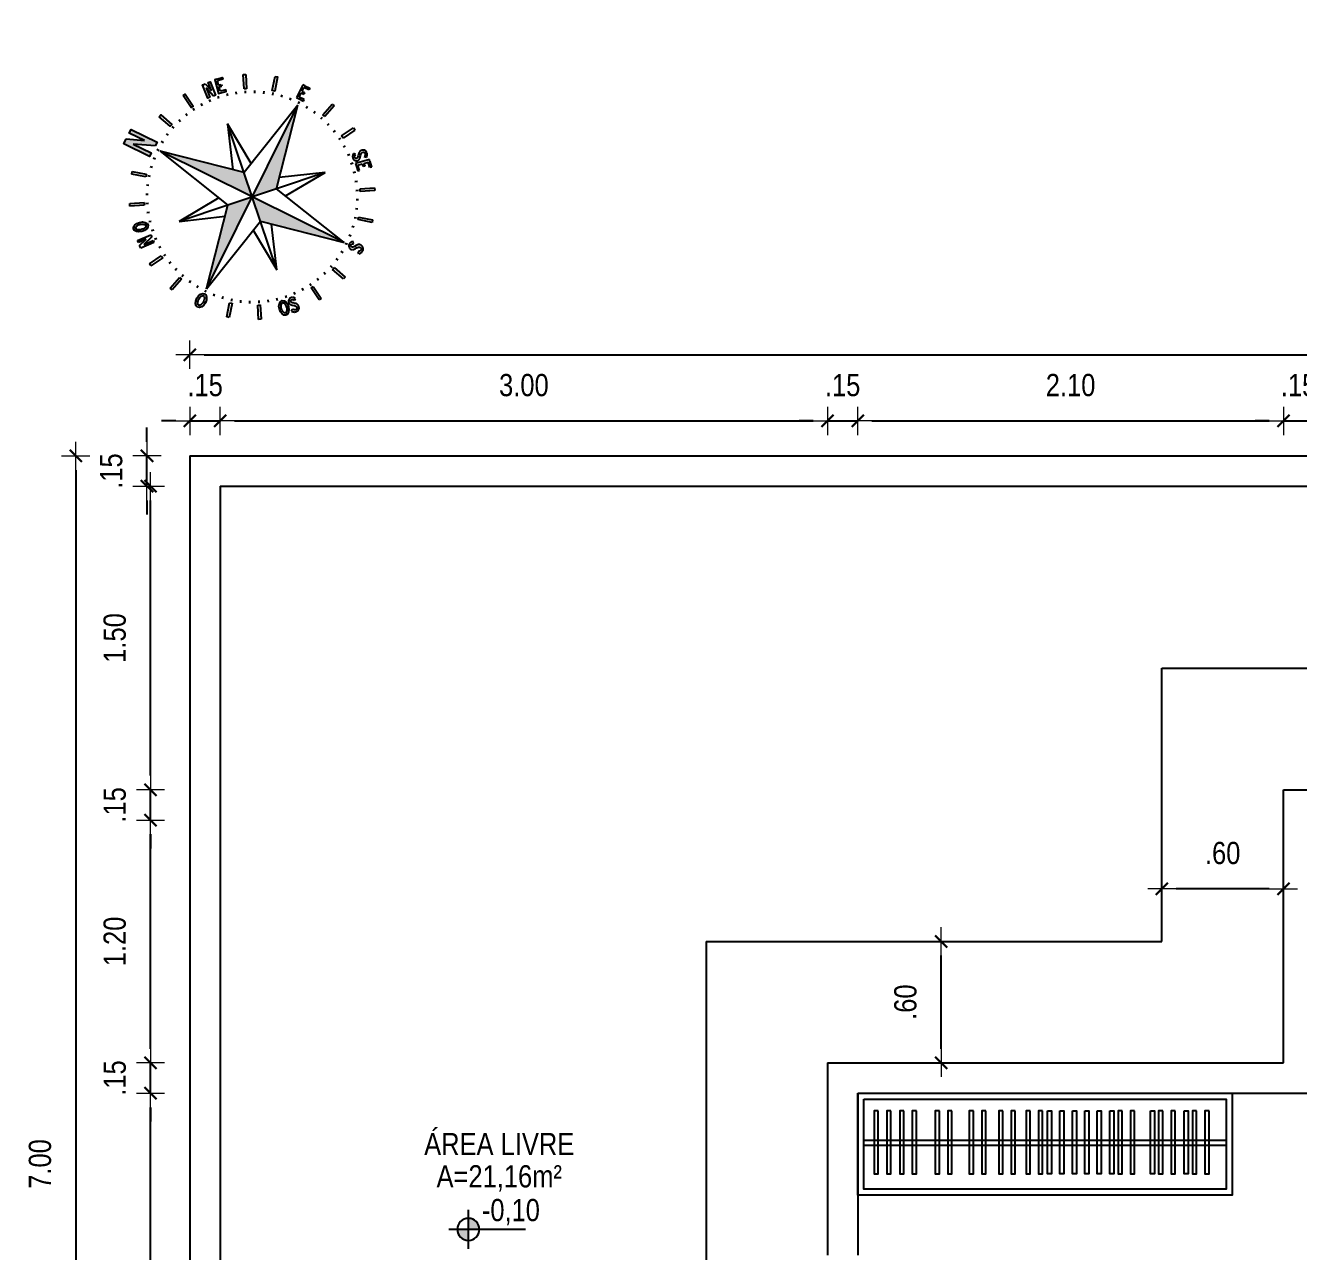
# Model space of a CAD drawing. Header units: millimetres. Extents: x -677 to -23, y -135 to 1112.
# Drawn here: x -209.53 to -203.24, y 845.15 to 851.21 of the extents above; entities that cross this region are included whole.
import ezdxf
from ezdxf.enums import TextEntityAlignment as Align

# ---------------------------------------------------------------- set-up
doc = ezdxf.new("R2010")
doc.units = ezdxf.units.MM
doc.header["$LTSCALE"] = 20
doc.header["$MEASUREMENT"] = 0
doc.header["$PDSIZE"] = -5
doc.layers.get('0').update_dxf_attribs({"linetype": 'CONTINUOUS'})
doc.layers.get('Defpoints').update_dxf_attribs({"linetype": 'CONTINUOUS'})
for name, color, linetype in [('003', 3, 'CONTINUOUS'), ('AR-TXT', 1, 'CONTINUOUS'), ('COTA', 7, 'CONTINUOUS'), ('DIVERSOS', 1, 'CONTINUOUS'), ('E-txt-g', 3, 'CONTINUOUS'), ('Layer1', 7, 'CONTINUOUS'), ('LAYER7', 4, 'CONTINUOUS'), ('TXT', 2, 'CONTINUOUS')]:
    doc.layers.add(name, color=color, linetype=linetype)
for name, color, linetype, lineweight in [('E-Pen-C', 4, 'CONTINUOUS', 15), ('E-Pen-G', 3, 'CONTINUOUS', 30), ('E-Txt-W', 7, 'CONTINUOUS', 20)]:
    doc.layers.add(name, color=color, linetype=linetype, lineweight=lineweight)
doc.styles.add('F2', font='swissc.ttf')
doc.styles.add('REG60', font='romans.shx', dxfattribs={"width": 0.8, "height": 0.15})
doc.styles.add('REG80', font='romans.shx', dxfattribs={"width": 0.8, "height": 0.2})
doc.dimstyles.new('DIMENSION-1', dxfattribs={"dimtxt": 0.11, "dimasz": 0.07, "dimexe": 1, "dimexo": 0, "dimgap": 0.12, "dimtad": 1, "dimzin": 7, "dimdsep": 46, "dimtxsty": 'F2', "dimblk1": 'TRACO', "dimblk2": 'TRACO', "dimsah": 1, "dimcen": 1, "dimse1": 1, "dimse2": 1, "dimclrd": 256, "dimclre": 256, "dimclrt": 6, "dimadec": 0, "dimazin": 0, "dimtfac": 1, "dimtix": 1, "dimtmove": 2, "dimatfit": 3, "dimldrblk": 'TRACO', "dimfxl": 1, "dimtolj": 1, "dimtzin": 0, "dimarcsym": 0})

# ---------------------------------------------------------------- blocks, each defined once
blk = doc.blocks.new('TRACO')
at = {"layer": 'E-Pen-C'}
for p, q in [((0, 1), (0, -1)), ((-1, 0), (1, 0))]:
    blk.add_line(p, q, dxfattribs=at)
at = {"layer": 'E-Pen-G'}
blk.add_line((-0.424, -0.424), (0.424, 0.424), dxfattribs=at)
blk = doc.blocks.new('*D958')
at = {"color": 4, "lineweight": -2}
blk.add_line((-208.915, 842.304), (-208.915, 845.864), dxfattribs=at)
at = {"layer": 'Defpoints', "color": 0, "linetype": 'Continuous'}
for p in [(-208.915, 845.934), (-205.4188, 845.934), (-208.5699, 842.234)]:
    blk.add_point(p, dxfattribs=at)
at = {"color": 4, "linetype": 'Continuous', "lineweight": -2, "xscale": 0.07, "yscale": 0.07, "zscale": 0.07}
for p, rotation in [((-208.915, 845.934), 90), ((-208.915, 842.234), 270)]:
    blk.add_blockref('TRACO', p, dxfattribs=dict(at, rotation=rotation))
at = {"color": 4, "linetype": 'Continuous', "insert": (-209.0914, 844.084), "char_height": 0.11, "attachment_point": 5, "rotation": 90, "style": 'F2'}
blk.add_mtext('\\A1;3.70', dxfattribs=at)
blk = doc.blocks.new('*D959')
at = {"color": 4, "lineweight": -2}
for p, q in [((-208.915, 846.154), (-208.915, 846.224)), ((-208.915, 845.934), (-208.915, 846.084)), ((-208.915, 845.864), (-208.915, 845.794))]:
    blk.add_line(p, q, dxfattribs=at)
at = {"layer": 'Defpoints', "color": 0, "linetype": 'Continuous'}
for p in [(-208.915, 846.084), (-205.4355, 846.084), (-205.4188, 845.934)]:
    blk.add_point(p, dxfattribs=at)
at = {"color": 4, "linetype": 'Continuous', "lineweight": -2, "xscale": 0.07, "yscale": 0.07, "zscale": 0.07}
for p, rotation in [((-208.915, 846.084), 270), ((-208.915, 845.934), 90)]:
    blk.add_blockref('TRACO', p, dxfattribs=dict(at, rotation=rotation))
at = {"color": 4, "linetype": 'Continuous', "insert": (-209.0915, 846.009), "char_height": 0.11, "attachment_point": 5, "rotation": 90, "style": 'F2'}
blk.add_mtext('\\A1;.15', dxfattribs=at)
blk = doc.blocks.new('*D960')
at = {"color": 4, "lineweight": -2}
blk.add_line((-208.915, 846.154), (-208.915, 847.214), dxfattribs=at)
at = {"layer": 'Defpoints', "color": 0, "linetype": 'Continuous'}
for p in [(-208.915, 847.284), (-203.1652, 847.284), (-205.4355, 846.084)]:
    blk.add_point(p, dxfattribs=at)
at = {"color": 4, "linetype": 'Continuous', "lineweight": -2, "xscale": 0.07, "yscale": 0.07, "zscale": 0.07}
for p, rotation in [((-208.915, 847.284), 90), ((-208.915, 846.084), 270)]:
    blk.add_blockref('TRACO', p, dxfattribs=dict(at, rotation=rotation))
at = {"color": 4, "linetype": 'Continuous', "insert": (-209.0915, 846.684), "char_height": 0.11, "attachment_point": 5, "rotation": 90, "style": 'F2'}
blk.add_mtext('\\A1;1.20', dxfattribs=at)
blk = doc.blocks.new('*D961')
at = {"color": 4, "lineweight": -2}
for p, q in [((-208.915, 847.504), (-208.915, 847.574)), ((-208.915, 847.284), (-208.915, 847.434)), ((-208.915, 847.214), (-208.915, 847.144))]:
    blk.add_line(p, q, dxfattribs=at)
at = {"layer": 'Defpoints', "color": 0, "linetype": 'Continuous'}
for p in [(-208.915, 847.434), (-203.3152, 847.434), (-203.1652, 847.284)]:
    blk.add_point(p, dxfattribs=at)
at = {"color": 4, "linetype": 'Continuous', "lineweight": -2, "xscale": 0.07, "yscale": 0.07, "zscale": 0.07}
for p, rotation in [((-208.915, 847.434), 270), ((-208.915, 847.284), 90)]:
    blk.add_blockref('TRACO', p, dxfattribs=dict(at, rotation=rotation))
at = {"color": 4, "linetype": 'Continuous', "insert": (-209.0915, 847.359), "char_height": 0.11, "attachment_point": 5, "rotation": 90, "style": 'F2'}
blk.add_mtext('\\A1;.15', dxfattribs=at)
blk = doc.blocks.new('*D962')
at = {"color": 4, "lineweight": -2}
blk.add_line((-208.915, 847.504), (-208.915, 848.864), dxfattribs=at)
at = {"layer": 'Defpoints', "color": 0, "linetype": 'Continuous'}
for p in [(-208.915, 848.934), (-208.5699, 848.934), (-203.3152, 847.434)]:
    blk.add_point(p, dxfattribs=at)
at = {"color": 4, "linetype": 'Continuous', "lineweight": -2, "xscale": 0.07, "yscale": 0.07, "zscale": 0.07}
for p, rotation in [((-208.915, 848.934), 90), ((-208.915, 847.434), 270)]:
    blk.add_blockref('TRACO', p, dxfattribs=dict(at, rotation=rotation))
at = {"color": 4, "linetype": 'Continuous', "insert": (-209.0915, 848.184), "char_height": 0.11, "attachment_point": 5, "rotation": 90, "style": 'F2'}
blk.add_mtext('\\A1;1.50', dxfattribs=at)
blk = doc.blocks.new('*D963')
at = {"color": 4, "lineweight": -2}
for p, q in [((-208.9323, 849.154), (-208.9323, 849.224)), ((-208.9323, 848.934), (-208.9323, 849.084)), ((-208.9323, 848.864), (-208.9323, 848.794))]:
    blk.add_line(p, q, dxfattribs=at)
at = {"layer": 'Defpoints', "color": 0, "linetype": 'Continuous'}
for p in [(-208.9323, 849.084), (-208.6332, 849.084), (-208.5699, 848.934)]:
    blk.add_point(p, dxfattribs=at)
at = {"color": 4, "linetype": 'Continuous', "lineweight": -2, "xscale": 0.07, "yscale": 0.07, "zscale": 0.07}
for p, rotation in [((-208.9323, 849.084), 270), ((-208.9323, 848.934), 90)]:
    blk.add_blockref('TRACO', p, dxfattribs=dict(at, rotation=rotation))
at = {"color": 4, "linetype": 'Continuous', "insert": (-209.1088, 849.009), "char_height": 0.11, "attachment_point": 5, "rotation": 90, "style": 'F2'}
blk.add_mtext('\\A1;.15', dxfattribs=at)
blk = doc.blocks.new('*D964')
at = {"color": 4, "lineweight": -2}
blk.add_line((-209.2845, 849.014), (-209.2845, 842.154), dxfattribs=at)
at = {"layer": 'Defpoints', "color": 0, "linetype": 'Continuous'}
for p in [(-208.7199, 849.084), (-209.2845, 842.084), (-208.7199, 842.084)]:
    blk.add_point(p, dxfattribs=at)
at = {"color": 4, "linetype": 'Continuous', "lineweight": -2, "xscale": 0.07, "yscale": 0.07, "zscale": 0.07}
for p, rotation in [((-209.2845, 849.084), 90), ((-209.2845, 842.084), 270)]:
    blk.add_blockref('TRACO', p, dxfattribs=dict(at, rotation=rotation))
at = {"color": 4, "linetype": 'Continuous', "insert": (-209.4609, 845.584), "char_height": 0.11, "attachment_point": 5, "rotation": 90, "style": 'F2'}
blk.add_mtext('\\A1;7.00', dxfattribs=at)
blk = doc.blocks.new('*D941')
at = {"color": 4, "lineweight": -2}
for p, q in [((-208.7899, 849.2568), (-208.8599, 849.2568)), ((-208.7199, 849.2568), (-208.5699, 849.2568)), ((-208.4999, 849.2568), (-208.4299, 849.2568))]:
    blk.add_line(p, q, dxfattribs=at)
at = {"layer": 'Defpoints', "color": 0, "linetype": 'Continuous'}
for p in [(-208.5699, 849.2568), (-208.7199, 849.084), (-208.5699, 848.934)]:
    blk.add_point(p, dxfattribs=at)
at = {"color": 4, "linetype": 'Continuous', "lineweight": -2, "xscale": 0.07, "yscale": 0.07, "zscale": 0.07}
blk.add_blockref('TRACO', (-208.7199, 849.2568), dxfattribs=at)
at = {"color": 4, "linetype": 'Continuous', "lineweight": -2, "xscale": 0.07, "yscale": 0.07, "zscale": 0.07, "rotation": 180}
blk.add_blockref('TRACO', (-208.5699, 849.2568), dxfattribs=at)
at = {"color": 4, "linetype": 'Continuous', "insert": (-208.6449, 849.4333), "char_height": 0.11, "attachment_point": 5, "style": 'F2'}
blk.add_mtext('\\A1;.15', dxfattribs=at)
blk = doc.blocks.new('*D978')
at = {"color": 4, "lineweight": -2}
blk.add_line((-208.4999, 849.2568), (-205.6388, 849.2568), dxfattribs=at)
at = {"layer": 'Defpoints', "color": 0, "linetype": 'Continuous'}
for p in [(-205.5688, 849.2568), (-208.5699, 848.934), (-205.5688, 846.084)]:
    blk.add_point(p, dxfattribs=at)
at = {"color": 4, "linetype": 'Continuous', "lineweight": -2, "xscale": 0.07, "yscale": 0.07, "zscale": 0.07, "rotation": 180}
blk.add_blockref('TRACO', (-208.5699, 849.2568), dxfattribs=at)
at = {"color": 4, "linetype": 'Continuous', "lineweight": -2, "xscale": 0.07, "yscale": 0.07, "zscale": 0.07}
blk.add_blockref('TRACO', (-205.5688, 849.2568), dxfattribs=at)
at = {"color": 4, "linetype": 'Continuous', "insert": (-207.0693, 849.4332), "char_height": 0.11, "attachment_point": 5, "style": 'F2'}
blk.add_mtext('\\A1;3.00', dxfattribs=at)
blk = doc.blocks.new('*D979')
at = {"color": 4, "lineweight": -2}
for p, q in [((-205.6388, 849.2568), (-205.7088, 849.2568)), ((-205.5688, 849.2568), (-205.4188, 849.2568)), ((-205.3488, 849.2568), (-205.2788, 849.2568))]:
    blk.add_line(p, q, dxfattribs=at)
at = {"layer": 'Defpoints', "color": 0, "linetype": 'Continuous'}
for p in [(-205.4188, 849.2568), (-205.5688, 846.084), (-205.4188, 845.934)]:
    blk.add_point(p, dxfattribs=at)
at = {"color": 4, "linetype": 'Continuous', "lineweight": -2, "xscale": 0.07, "yscale": 0.07, "zscale": 0.07}
blk.add_blockref('TRACO', (-205.5688, 849.2568), dxfattribs=at)
at = {"color": 4, "linetype": 'Continuous', "lineweight": -2, "xscale": 0.07, "yscale": 0.07, "zscale": 0.07, "rotation": 180}
blk.add_blockref('TRACO', (-205.4188, 849.2568), dxfattribs=at)
at = {"color": 4, "linetype": 'Continuous', "insert": (-205.4938, 849.4333), "char_height": 0.11, "attachment_point": 5, "style": 'F2'}
blk.add_mtext('\\A1;.15', dxfattribs=at)
blk = doc.blocks.new('*D980')
at = {"color": 4, "lineweight": -2}
blk.add_line((-205.3488, 849.2568), (-203.3852, 849.2568), dxfattribs=at)
at = {"layer": 'Defpoints', "color": 0, "linetype": 'Continuous'}
for p in [(-203.3152, 849.2568), (-203.3152, 846.084), (-205.4188, 845.934)]:
    blk.add_point(p, dxfattribs=at)
at = {"color": 4, "linetype": 'Continuous', "lineweight": -2, "xscale": 0.07, "yscale": 0.07, "zscale": 0.07, "rotation": 180}
blk.add_blockref('TRACO', (-205.4188, 849.2568), dxfattribs=at)
at = {"color": 4, "linetype": 'Continuous', "lineweight": -2, "xscale": 0.07, "yscale": 0.07, "zscale": 0.07}
blk.add_blockref('TRACO', (-203.3152, 849.2568), dxfattribs=at)
at = {"color": 4, "linetype": 'Continuous', "insert": (-204.367, 849.4334), "char_height": 0.11, "attachment_point": 5, "style": 'F2'}
blk.add_mtext('\\A1;2.10', dxfattribs=at)
blk = doc.blocks.new('*D981')
at = {"color": 4, "lineweight": -2}
for p, q in [((-203.3852, 849.2568), (-203.4552, 849.2568)), ((-203.3152, 849.2568), (-203.1652, 849.2568)), ((-203.0952, 849.2568), (-203.0252, 849.2568))]:
    blk.add_line(p, q, dxfattribs=at)
at = {"layer": 'Defpoints', "color": 0, "linetype": 'Continuous'}
for p in [(-203.1652, 849.2568), (-203.3152, 846.084), (-203.1652, 846.084)]:
    blk.add_point(p, dxfattribs=at)
at = {"color": 4, "linetype": 'Continuous', "lineweight": -2, "xscale": 0.07, "yscale": 0.07, "zscale": 0.07}
blk.add_blockref('TRACO', (-203.3152, 849.2568), dxfattribs=at)
at = {"color": 4, "linetype": 'Continuous', "lineweight": -2, "xscale": 0.07, "yscale": 0.07, "zscale": 0.07, "rotation": 180}
blk.add_blockref('TRACO', (-203.1652, 849.2568), dxfattribs=at)
at = {"color": 4, "linetype": 'Continuous', "insert": (-203.2402, 849.4333), "char_height": 0.11, "attachment_point": 5, "style": 'F2'}
blk.add_mtext('\\A1;.15', dxfattribs=at)
blk = doc.blocks.new('*D991')
at = {"color": 4, "lineweight": -2}
for p, q in [((-208.6499, 849.5838), (-195.347, 849.5838)), ((-183.7899, 849.5838), (-194.7927, 849.5838))]:
    blk.add_line(p, q, dxfattribs=at)
at = {"layer": 'Defpoints', "color": 0, "linetype": 'Continuous'}
for p in [(-183.7199, 849.5838), (-208.7199, 849.084), (-183.7199, 849.084)]:
    blk.add_point(p, dxfattribs=at)
at = {"color": 4, "linetype": 'Continuous', "lineweight": -2, "xscale": 0.07, "yscale": 0.07, "zscale": 0.07, "rotation": 180}
blk.add_blockref('TRACO', (-208.7199, 849.5838), dxfattribs=at)
at = {"color": 4, "linetype": 'Continuous', "lineweight": -2, "xscale": 0.07, "yscale": 0.07, "zscale": 0.07}
blk.add_blockref('TRACO', (-183.7199, 849.5838), dxfattribs=at)
at = {"color": 4, "linetype": 'Continuous', "insert": (-195.0699, 849.7599), "char_height": 0.11, "attachment_point": 5, "style": 'F2'}
blk.add_mtext('\\A1;25.00', dxfattribs=at)
blk = doc.blocks.new('*D908')
at = {"color": 4, "lineweight": -2}
blk.add_line((-205.0065, 846.154), (-205.0065, 846.614), dxfattribs=at)
at = {"layer": 'Defpoints', "color": 0, "linetype": 'Continuous'}
for p in [(-205.5688, 846.684), (-205.0065, 846.684), (-205.5688, 846.084)]:
    blk.add_point(p, dxfattribs=at)
at = {"color": 4, "linetype": 'Continuous', "lineweight": -2, "xscale": 0.07, "yscale": 0.07, "zscale": 0.07}
for p, rotation in [((-205.0065, 846.684), 90), ((-205.0065, 846.084), 270)]:
    blk.add_blockref('TRACO', p, dxfattribs=dict(at, rotation=rotation))
at = {"color": 4, "linetype": 'Continuous', "insert": (-205.183, 846.384), "char_height": 0.11, "attachment_point": 5, "rotation": 90, "style": 'F2'}
blk.add_mtext('\\A1;.60', dxfattribs=at)
blk = doc.blocks.new('*D909')
at = {"color": 4, "lineweight": -2}
blk.add_line((-203.3852, 846.944), (-203.8452, 846.944), dxfattribs=at)
at = {"layer": 'Defpoints', "color": 0, "linetype": 'Continuous'}
for p in [(-203.9152, 847.0065), (-203.3152, 847.0065), (-203.9152, 846.944)]:
    blk.add_point(p, dxfattribs=at)
at = {"color": 4, "linetype": 'Continuous', "lineweight": -2, "xscale": 0.07, "yscale": 0.07, "zscale": 0.07, "rotation": 180}
blk.add_blockref('TRACO', (-203.9152, 846.944), dxfattribs=at)
at = {"color": 4, "linetype": 'Continuous', "lineweight": -2, "xscale": 0.07, "yscale": 0.07, "zscale": 0.07}
blk.add_blockref('TRACO', (-203.3152, 846.944), dxfattribs=at)
at = {"color": 4, "linetype": 'Continuous', "insert": (-203.6152, 847.1205), "char_height": 0.11, "attachment_point": 5, "style": 'F2'}
blk.add_mtext('\\A1;.60', dxfattribs=at)
blk = doc.blocks.new('TXT-AMB75')
at = {"layer": 'E-txt-g', "style": 'REG80', "width": 0.8, "flags": 8}
blk.add_attdef('TXT', text='', height=0.2, dxfattribs=at).set_placement((0.0055, 0.2964), align=Align.CENTER)
at = {"layer": 'E-Txt-W', "style": 'REG60', "width": 0.8, "flags": 8}
blk.add_attdef('TXT', text='', height=0.15, dxfattribs=at).set_placement((0.0055, 0.0271), align=Align.CENTER)
blk = doc.blocks.new('NIVEL')
at = {"layer": 'DIVERSOS'}
h = blk.add_hatch(color=7, dxfattribs=at)
h.paths.add_polyline_path([(0, 0.137, 0.414214), (-0.137, 0), (0, 0)])
h.paths.add_polyline_path([(0, 0), (0, -0.137, 0.414214), (0.137, 0)])
at = {"layer": 'DIVERSOS', "color": 7}
for p, q in [((0, 0.242), (0, -0.242)), ((0.709, 0), (-0.242, 0))]:
    blk.add_line(p, q, dxfattribs=at)
blk.add_circle((0, 0), 0.137, dxfattribs=at)
blk = doc.blocks.new('al-norte')
at = {"layer": 'TXT'}
for points in [[(0.055, 2.221), (-0.065, 2.532), (-0.092, 2.532), (-0.167, 2.532), (-0.167, 2.01), (-0.092, 2.01), (-0.092, 2.379), (0.055, 2.001), (0.131, 2.001), (0.131, 2.531), (0.055, 2.531)], [(0.007, 1.875), (0, 0), (0.333, 0.33)]]:
    blk.add_hatch(color=7, dxfattribs=at).paths.add_polyline_path(points)
h = blk.add_hatch(color=7, dxfattribs=at)
h.paths.add_polyline_path([(0, 0), (0.33, -0.333), (1.875, -0.007)])
h.paths.add_polyline_path([(0, 0), (-0.333, -0.33), (-0.007, -1.875)])
h.paths.add_polyline_path([(0, 0), (-0.33, 0.333), (-1.875, 0.007)])
at = {"layer": 'TXT', "color": 7}
for p, q in [((-0.092, 2.532), (-0.065, 2.532)), ((0.055, 2.001), (-0.092, 2.379)), ((-0.065, 2.532), (0.055, 2.221)), ((-0.596, 2.16), (-0.551, 2.172)), ((-0.528, 1.906), (-0.596, 2.16)), ((-0.551, 2.172), (-0.483, 1.919)), ((-1.135, 1.932), (-1.094, 1.956)), ((-1.003, 1.705), (-1.135, 1.932)), ((-1.094, 1.956), (-0.963, 1.728)), ((-0.483, 1.919), (-0.528, 1.906)), ((-0.485, 1.835), (-0.497, 1.881)), ((-0.323, 1.871), (-0.331, 1.917)), ((0.007, 1.875), (-0.33, 0.333)), ((-0.159, 1.892), (-0.163, 1.938)), ((-0.007, -1.875), (0.007, 1.875)), ((0.007, 1.898), (0.007, 1.945)), ((0.333, 0.33), (0.007, 1.875)), ((0.172, 1.891), (0.176, 1.937)), ((0.336, 1.868), (0.344, 1.915)), ((0.498, 1.832), (0.51, 1.877)), ((-0.963, 1.728), (-1.003, 1.705)), ((-0.943, 1.647), (-0.967, 1.688)), ((-0.796, 1.723), (-0.816, 1.766)), ((-0.643, 1.786), (-0.659, 1.83)), ((0.656, 1.782), (0.672, 1.826)), ((0.808, 1.718), (0.828, 1.76)), ((0.955, 1.641), (0.979, 1.681)), ((1.343, 1.446), (1.415, 1.635)), ((1.476, 1.683), (1.417, 1.527)), ((1.466, 1.692), (1.476, 1.683)), ((-1.736, 1.416), (-1.711, 1.444)), ((-1.54, 1.244), (-1.736, 1.416)), ((-1.711, 1.444), (-1.702, 1.454)), ((-1.702, 1.454), (-1.546, 1.396)), ((-1.662, 1.499), (-1.637, 1.528)), ((-1.546, 1.396), (-1.662, 1.499)), ((-1.637, 1.528), (-1.438, 1.353)), ((-1.215, 1.459), (-1.245, 1.495)), ((-1.083, 1.559), (-1.11, 1.597)), ((1.094, 1.551), (1.121, 1.59)), ((1.225, 1.45), (1.256, 1.486)), ((1.538, 1.43), (1.572, 1.393)), ((1.561, 1.452), (1.596, 1.414)), ((1.596, 1.414), (1.572, 1.393)), ((-1.654, 1.393), (-1.515, 1.272)), ((-1.463, 1.324), (-1.654, 1.393)), ((-1.515, 1.272), (-1.54, 1.244)), ((-1.45, 1.225), (-1.486, 1.256)), ((-1.438, 1.353), (-1.463, 1.324)), ((-1.338, 1.347), (-1.371, 1.38)), ((1.347, 1.338), (1.38, 1.371)), ((1.459, 1.215), (1.495, 1.245)), ((-1.949, 1.106), (-1.925, 1.146)), ((-1.721, 0.975), (-1.949, 1.106)), ((-1.925, 1.146), (-1.698, 1.015)), ((-1.698, 1.015), (-1.721, 0.975)), ((-1.641, 0.955), (-1.681, 0.979)), ((-1.551, 1.094), (-1.59, 1.121)), ((-0.998, -0.991), (0.998, 0.991)), ((-0.285, 0.538), (-0.991, 0.998)), ((0.991, -0.998), (-0.991, 0.998)), ((-0.991, 0.998), (-0.536, 0.289)), ((0.998, 0.991), (0.289, 0.536)), ((0.538, 0.285), (0.998, 0.991)), ((1.559, 1.083), (1.597, 1.11)), ((1.647, 0.943), (1.688, 0.967)), ((1.705, 1.003), (1.932, 1.135)), ((1.728, 0.963), (1.705, 1.003)), ((1.956, 1.094), (1.728, 0.963)), ((1.932, 1.135), (1.956, 1.094)), ((-1.718, 0.808), (-1.76, 0.828)), ((1.723, 0.796), (1.766, 0.816)), ((-2.169, 0.564), (-2.156, 0.609)), ((-1.915, 0.496), (-2.169, 0.564)), ((-2.156, 0.609), (-1.903, 0.541)), ((-1.903, 0.541), (-1.915, 0.496)), ((-1.832, 0.498), (-1.877, 0.51)), ((-1.782, 0.656), (-1.826, 0.672)), ((1.786, 0.643), (1.83, 0.659)), ((1.835, 0.485), (1.881, 0.497)), ((-1.868, 0.336), (-1.915, 0.344)), ((-1.875, 0.007), (-0.33, 0.333)), ((1.875, -0.007), (0.333, 0.33)), ((1.871, 0.323), (1.917, 0.331)), ((-1.898, 0.007), (-1.945, 0.007)), ((-1.891, 0.172), (-1.937, 0.176)), ((-1.875, 0.007), (-0.333, -0.33)), ((-1.875, 0.007), (1.875, -0.007)), ((1.892, 0.159), (1.938, 0.163)), ((1.986, 0.075), (1.986, 0.034)), ((2.246, 0.075), (1.986, 0.075)), ((1.986, 0.034), (1.986, -0.068)), ((2.017, 0.034), (2.1, 0.034)), ((2.017, -0.068), (2.017, 0.034)), ((2.1, 0.034), (2.1, -0.017)), ((2.132, 0.034), (2.214, 0.034)), ((2.132, 0.034), (2.132, -0.017)), ((2.214, -0.068), (2.214, 0.034)), ((2.246, 0.034), (2.246, 0.075)), ((2.246, 0.034), (2.246, -0.068)), ((-1.892, -0.159), (-1.938, -0.163)), ((0.33, -0.333), (1.875, -0.007)), ((1.891, -0.172), (1.937, -0.176)), ((1.898, -0.007), (1.945, -0.007)), ((1.986, -0.068), (2.017, -0.068)), ((2.132, -0.017), (2.1, -0.017)), ((2.246, -0.068), (2.214, -0.068)), ((-1.871, -0.323), (-1.917, -0.331)), ((-0.538, -0.285), (-0.998, -0.991)), ((-0.333, -0.33), (-0.007, -1.875)), ((-0.007, -1.875), (0.33, -0.333)), ((0.991, -0.998), (0.536, -0.289)), ((1.868, -0.336), (1.915, -0.344)), ((-2.172, -0.551), (-1.919, -0.483)), ((-2.16, -0.596), (-2.172, -0.551)), ((-1.906, -0.528), (-2.16, -0.596)), ((-1.919, -0.483), (-1.906, -0.528)), ((-1.835, -0.485), (-1.881, -0.497)), ((-1.786, -0.643), (-1.83, -0.659)), ((-0.998, -0.991), (-0.289, -0.536)), ((0.285, -0.538), (0.991, -0.998)), ((1.782, -0.656), (1.826, -0.672)), ((1.832, -0.498), (1.877, -0.51)), ((1.903, -0.541), (1.915, -0.496)), ((2.156, -0.609), (1.903, -0.541)), ((1.915, -0.496), (2.169, -0.564)), ((2.169, -0.564), (2.156, -0.609)), ((-1.723, -0.796), (-1.766, -0.816)), ((1.718, -0.808), (1.76, -0.828)), ((-1.956, -1.094), (-1.728, -0.963)), ((-1.932, -1.135), (-1.956, -1.094)), ((-1.705, -1.003), (-1.932, -1.135)), ((-1.728, -0.963), (-1.705, -1.003)), ((-1.647, -0.943), (-1.688, -0.967)), ((-1.559, -1.083), (-1.597, -1.11)), ((1.551, -1.094), (1.59, -1.121)), ((1.641, -0.955), (1.681, -0.979)), ((1.698, -1.015), (1.721, -0.975)), ((1.925, -1.146), (1.698, -1.015)), ((1.721, -0.975), (1.949, -1.106)), ((1.949, -1.106), (1.925, -1.146)), ((-1.459, -1.215), (-1.495, -1.245)), ((-1.347, -1.338), (-1.38, -1.371)), ((1.338, -1.347), (1.371, -1.38)), ((1.429, -1.375), (1.428, -1.383)), ((1.428, -1.383), (1.428, -1.391)), ((1.428, -1.391), (1.429, -1.399)), ((1.43, -1.368), (1.429, -1.375)), ((1.432, -1.36), (1.43, -1.368)), ((1.436, -1.353), (1.432, -1.36)), ((1.44, -1.347), (1.436, -1.353)), ((1.445, -1.341), (1.44, -1.347)), ((1.45, -1.335), (1.445, -1.341)), ((1.45, -1.225), (1.486, -1.256)), ((1.456, -1.33), (1.45, -1.335)), ((1.463, -1.325), (1.456, -1.33)), ((1.469, -1.321), (1.463, -1.325)), ((1.465, -1.38), (1.467, -1.376)), ((1.465, -1.383), (1.465, -1.38)), ((1.466, -1.387), (1.465, -1.383)), ((1.467, -1.391), (1.466, -1.387)), ((1.467, -1.376), (1.468, -1.372)), ((1.471, -1.398), (1.467, -1.391)), ((1.468, -1.372), (1.471, -1.369)), ((1.476, -1.318), (1.469, -1.321)), ((1.471, -1.369), (1.476, -1.363)), ((1.484, -1.315), (1.476, -1.318)), ((1.476, -1.363), (1.482, -1.358)), ((1.482, -1.358), (1.489, -1.354)), ((1.491, -1.313), (1.484, -1.315)), ((1.489, -1.354), (1.496, -1.352)), ((1.499, -1.313), (1.491, -1.313)), ((1.496, -1.352), (1.503, -1.35)), ((1.53, -1.312), (1.499, -1.313)), ((1.503, -1.35), (1.511, -1.35)), ((1.511, -1.35), (1.527, -1.351)), ((1.527, -1.351), (1.53, -1.312)), ((1.589, -1.395), (1.573, -1.397)), ((1.596, -1.395), (1.589, -1.395)), ((1.604, -1.395), (1.596, -1.395)), ((1.612, -1.396), (1.604, -1.395)), ((-1.556, -1.565), (-1.514, -1.564)), ((-1.556, -1.565), (-1.555, -1.58)), ((-1.555, -1.58), (-1.553, -1.595)), ((-1.553, -1.595), (-1.549, -1.61)), ((-1.549, -1.61), (-1.544, -1.624)), ((-1.544, -1.624), (-1.54, -1.631)), ((-1.516, -1.579), (-1.514, -1.564)), ((-1.516, -1.587), (-1.516, -1.579)), ((-1.515, -1.595), (-1.516, -1.587)), ((-1.513, -1.602), (-1.515, -1.595)), ((-1.51, -1.609), (-1.513, -1.602)), ((-1.506, -1.616), (-1.51, -1.609)), ((-1.501, -1.623), (-1.506, -1.616)), ((-1.495, -1.628), (-1.501, -1.623)), ((-1.488, -1.632), (-1.495, -1.628)), ((-1.457, -1.628), (-1.465, -1.631)), ((-1.451, -1.622), (-1.457, -1.628)), ((-1.454, -1.487), (-1.455, -1.494)), ((-1.455, -1.494), (-1.455, -1.502)), ((-1.455, -1.502), (-1.454, -1.51)), ((-1.453, -1.479), (-1.454, -1.487)), ((-1.454, -1.51), (-1.451, -1.525)), ((-1.451, -1.471), (-1.453, -1.479)), ((-1.448, -1.464), (-1.451, -1.471)), ((-1.451, -1.525), (-1.443, -1.555)), ((-1.446, -1.616), (-1.451, -1.622)), ((-1.444, -1.457), (-1.448, -1.464)), ((-1.442, -1.609), (-1.446, -1.616)), ((-1.439, -1.451), (-1.444, -1.457)), ((-1.443, -1.555), (-1.44, -1.57)), ((-1.44, -1.602), (-1.442, -1.609)), ((-1.44, -1.57), (-1.439, -1.578)), ((-1.439, -1.594), (-1.44, -1.602)), ((-1.434, -1.445), (-1.439, -1.451)), ((-1.439, -1.578), (-1.439, -1.586)), ((-1.439, -1.586), (-1.439, -1.594)), ((-1.428, -1.44), (-1.434, -1.445)), ((-1.421, -1.436), (-1.428, -1.44)), ((-1.414, -1.432), (-1.421, -1.436)), ((-1.407, -1.43), (-1.414, -1.432)), ((-1.411, -1.497), (-1.41, -1.49)), ((-1.409, -1.513), (-1.411, -1.497)), ((-1.41, -1.49), (-1.409, -1.486)), ((-1.409, -1.486), (-1.408, -1.483)), ((-1.406, -1.528), (-1.409, -1.513)), ((-1.408, -1.483), (-1.404, -1.476)), ((-1.399, -1.429), (-1.407, -1.43)), ((-1.4, -1.558), (-1.406, -1.528)), ((-1.406, -1.633), (-1.402, -1.626)), ((-1.404, -1.476), (-1.398, -1.471)), ((-1.402, -1.626), (-1.399, -1.619)), ((-1.397, -1.573), (-1.4, -1.558)), ((-1.391, -1.428), (-1.399, -1.429)), ((-1.399, -1.619), (-1.396, -1.612)), ((-1.398, -1.471), (-1.391, -1.467)), ((-1.395, -1.589), (-1.397, -1.573)), ((-1.396, -1.612), (-1.395, -1.604)), ((-1.395, -1.596), (-1.395, -1.589)), ((-1.395, -1.604), (-1.395, -1.596)), ((-1.383, -1.428), (-1.391, -1.428)), ((-1.391, -1.467), (-1.387, -1.466)), ((-1.387, -1.466), (-1.383, -1.465)), ((-1.375, -1.429), (-1.383, -1.428)), ((-1.383, -1.465), (-1.38, -1.465)), ((-1.38, -1.465), (-1.376, -1.467)), ((-1.376, -1.467), (-1.372, -1.468)), ((-1.368, -1.43), (-1.375, -1.429)), ((-1.372, -1.468), (-1.369, -1.471)), ((-1.369, -1.471), (-1.363, -1.476)), ((-1.36, -1.432), (-1.368, -1.43)), ((-1.363, -1.476), (-1.358, -1.482)), ((-1.353, -1.436), (-1.36, -1.432)), ((-1.358, -1.482), (-1.354, -1.489)), ((-1.354, -1.489), (-1.352, -1.496)), ((-1.347, -1.44), (-1.353, -1.436)), ((-1.352, -1.496), (-1.35, -1.503)), ((-1.35, -1.511), (-1.351, -1.527)), ((-1.351, -1.527), (-1.312, -1.53)), ((-1.35, -1.503), (-1.35, -1.511)), ((-1.341, -1.445), (-1.347, -1.44)), ((-1.335, -1.45), (-1.341, -1.445)), ((-1.33, -1.456), (-1.335, -1.45)), ((-1.325, -1.463), (-1.33, -1.456)), ((-1.321, -1.469), (-1.325, -1.463)), ((-1.318, -1.476), (-1.321, -1.469)), ((-1.315, -1.484), (-1.318, -1.476)), ((-1.313, -1.491), (-1.315, -1.484)), ((-1.313, -1.499), (-1.313, -1.491)), ((-1.312, -1.53), (-1.313, -1.499)), ((-1.225, -1.45), (-1.256, -1.486)), ((-1.094, -1.551), (-1.121, -1.59)), ((1.083, -1.559), (1.11, -1.597)), ((1.215, -1.459), (1.245, -1.495)), ((1.354, -1.453), (1.278, -1.521)), ((1.278, -1.521), (1.299, -1.545)), ((1.299, -1.545), (1.375, -1.476)), ((1.385, -1.425), (1.354, -1.453)), ((1.375, -1.476), (1.43, -1.538)), ((1.559, -1.619), (1.385, -1.425)), ((1.43, -1.538), (1.393, -1.572)), ((1.414, -1.596), (1.393, -1.572)), ((1.452, -1.561), (1.414, -1.596)), ((1.429, -1.399), (1.43, -1.407)), ((1.43, -1.407), (1.432, -1.414)), ((1.431, -1.691), (1.507, -1.623)), ((1.432, -1.414), (1.436, -1.421)), ((1.436, -1.421), (1.44, -1.428)), ((1.44, -1.428), (1.445, -1.434)), ((1.445, -1.434), (1.451, -1.439)), ((1.451, -1.439), (1.457, -1.444)), ((1.452, -1.561), (1.507, -1.623)), ((1.457, -1.444), (1.464, -1.448)), ((1.464, -1.448), (1.471, -1.451)), ((1.476, -1.404), (1.471, -1.398)), ((1.471, -1.451), (1.479, -1.453)), ((1.483, -1.408), (1.476, -1.404)), ((1.479, -1.453), (1.487, -1.454)), ((1.486, -1.409), (1.483, -1.408)), ((1.49, -1.41), (1.486, -1.409)), ((1.487, -1.454), (1.494, -1.455)), ((1.497, -1.411), (1.49, -1.41)), ((1.494, -1.455), (1.502, -1.455)), ((1.513, -1.409), (1.497, -1.411)), ((1.502, -1.455), (1.51, -1.454)), ((1.51, -1.454), (1.525, -1.451)), ((1.528, -1.406), (1.513, -1.409)), ((1.525, -1.451), (1.555, -1.443)), ((1.558, -1.4), (1.528, -1.406)), ((1.528, -1.646), (1.559, -1.619)), ((1.555, -1.443), (1.57, -1.44)), ((1.573, -1.397), (1.558, -1.4)), ((1.579, -1.516), (1.564, -1.514)), ((1.565, -1.556), (1.564, -1.514)), ((1.565, -1.556), (1.58, -1.555)), ((1.57, -1.44), (1.578, -1.439)), ((1.578, -1.439), (1.586, -1.439)), ((1.587, -1.516), (1.579, -1.516)), ((1.58, -1.555), (1.595, -1.553)), ((1.586, -1.439), (1.594, -1.439)), ((1.595, -1.515), (1.587, -1.516)), ((1.594, -1.439), (1.602, -1.44)), ((1.602, -1.513), (1.595, -1.515)), ((1.595, -1.553), (1.61, -1.549)), ((1.602, -1.44), (1.609, -1.442)), ((1.609, -1.51), (1.602, -1.513)), ((1.609, -1.442), (1.616, -1.446)), ((1.616, -1.506), (1.609, -1.51)), ((1.61, -1.549), (1.624, -1.544)), ((1.619, -1.399), (1.612, -1.396)), ((1.616, -1.446), (1.622, -1.451)), ((1.623, -1.501), (1.616, -1.506)), ((1.626, -1.402), (1.619, -1.399)), ((1.622, -1.451), (1.628, -1.457)), ((1.628, -1.495), (1.623, -1.501)), ((1.624, -1.544), (1.631, -1.54)), ((1.633, -1.406), (1.626, -1.402)), ((1.628, -1.457), (1.631, -1.465)), ((1.632, -1.488), (1.628, -1.495)), ((1.631, -1.465), (1.633, -1.473)), ((1.631, -1.54), (1.638, -1.536)), ((1.633, -1.484), (1.632, -1.488)), ((1.639, -1.41), (1.633, -1.406)), ((1.633, -1.473), (1.634, -1.481)), ((1.634, -1.481), (1.633, -1.484)), ((1.638, -1.536), (1.644, -1.532)), ((1.645, -1.416), (1.639, -1.41)), ((1.644, -1.532), (1.649, -1.526)), ((1.65, -1.421), (1.645, -1.416)), ((1.649, -1.526), (1.658, -1.513)), ((1.655, -1.428), (1.65, -1.421)), ((1.659, -1.434), (1.655, -1.428)), ((1.658, -1.513), (1.667, -1.5)), ((1.663, -1.441), (1.659, -1.434)), ((1.666, -1.448), (1.663, -1.441)), ((1.669, -1.455), (1.666, -1.448)), ((1.667, -1.5), (1.67, -1.493)), ((1.671, -1.463), (1.669, -1.455)), ((1.67, -1.493), (1.672, -1.485)), ((1.672, -1.47), (1.671, -1.463)), ((1.673, -1.478), (1.672, -1.47)), ((1.672, -1.485), (1.673, -1.478)), ((-1.54, -1.631), (-1.536, -1.638)), ((-1.536, -1.638), (-1.532, -1.644)), ((-1.532, -1.644), (-1.526, -1.649)), ((-1.526, -1.649), (-1.513, -1.658)), ((-1.513, -1.658), (-1.5, -1.667)), ((-1.5, -1.667), (-1.493, -1.67)), ((-1.493, -1.67), (-1.485, -1.672)), ((-1.484, -1.633), (-1.488, -1.632)), ((-1.485, -1.672), (-1.478, -1.673)), ((-1.481, -1.634), (-1.484, -1.633)), ((-1.473, -1.633), (-1.481, -1.634)), ((-1.478, -1.673), (-1.47, -1.672)), ((-1.465, -1.631), (-1.473, -1.633)), ((-1.47, -1.672), (-1.463, -1.671)), ((-1.463, -1.671), (-1.455, -1.669)), ((-1.455, -1.669), (-1.448, -1.666)), ((-1.448, -1.666), (-1.441, -1.663)), ((-1.441, -1.663), (-1.434, -1.659)), ((-1.434, -1.659), (-1.428, -1.655)), ((-1.428, -1.655), (-1.421, -1.65)), ((-1.421, -1.65), (-1.416, -1.645)), ((-1.416, -1.645), (-1.41, -1.639)), ((-1.41, -1.639), (-1.406, -1.633)), ((-1.146, -1.925), (-1.015, -1.698)), ((-0.975, -1.721), (-1.106, -1.949)), ((-1.015, -1.698), (-0.975, -1.721)), ((-0.955, -1.641), (-0.979, -1.681)), ((-0.808, -1.718), (-0.828, -1.76)), ((-0.656, -1.782), (-0.672, -1.826)), ((-0.498, -1.832), (-0.51, -1.877)), ((0.485, -1.835), (0.497, -1.881)), ((0.643, -1.786), (0.659, -1.83)), ((0.796, -1.723), (0.816, -1.766)), ((0.943, -1.647), (0.967, -1.688)), ((0.963, -1.728), (1.003, -1.705)), ((1.094, -1.956), (0.963, -1.728)), ((1.003, -1.705), (1.135, -1.932)), ((1.452, -1.715), (1.431, -1.691)), ((1.528, -1.646), (1.452, -1.715)), ((-1.106, -1.949), (-1.146, -1.925)), ((-0.609, -2.156), (-0.541, -1.903)), ((-0.496, -1.915), (-0.564, -2.169)), ((-0.541, -1.903), (-0.496, -1.915)), ((-0.336, -1.868), (-0.344, -1.915)), ((-0.172, -1.891), (-0.176, -1.937)), ((-0.062, -2.027), (-0.063, -2.035)), ((-0.063, -2.035), (-0.063, -2.043)), ((-0.063, -2.043), (-0.062, -2.05)), ((-0.06, -2.019), (-0.062, -2.027)), ((-0.062, -2.05), (-0.06, -2.058)), ((-0.057, -2.012), (-0.06, -2.019)), ((-0.06, -2.058), (-0.058, -2.065)), ((-0.058, -2.065), (-0.054, -2.072)), ((-0.053, -2.005), (-0.057, -2.012)), ((-0.054, -2.072), (-0.05, -2.079)), ((-0.049, -1.999), (-0.053, -2.005)), ((-0.05, -2.079), (-0.045, -2.085)), ((-0.044, -1.993), (-0.049, -1.999)), ((-0.045, -2.085), (-0.039, -2.091)), ((-0.038, -1.988), (-0.044, -1.993)), ((-0.039, -2.091), (-0.034, -2.096)), ((-0.032, -1.983), (-0.038, -1.988)), ((-0.025, -1.979), (-0.032, -1.983)), ((-0.018, -1.975), (-0.025, -1.979)), ((-0.02, -2.037), (-0.019, -2.029)), ((-0.019, -2.045), (-0.02, -2.037)), ((-0.019, -2.029), (-0.017, -2.021)), ((-0.017, -2.048), (-0.019, -2.045)), ((-0.011, -1.973), (-0.018, -1.975)), ((-0.017, -2.021), (-0.015, -2.018)), ((-0.015, -2.051), (-0.017, -2.048)), ((-0.015, -2.018), (-0.012, -2.015)), ((-0.01, -2.057), (-0.015, -2.051)), ((-0.012, -2.015), (-0.01, -2.013)), ((-0.003, -1.972), (-0.011, -1.973)), ((-0.01, -2.013), (-0.006, -2.011)), ((0.002, -2.067), (-0.01, -2.057)), ((-0.007, -1.898), (-0.007, -1.945)), ((-0.006, -2.011), (-0.002, -2.01)), ((0.005, -1.971), (-0.003, -1.972)), ((-0.002, -2.01), (0.002, -2.009)), ((0.002, -2.009), (0.01, -2.009)), ((0.014, -2.077), (0.002, -2.067)), ((0.013, -1.971), (0.005, -1.971)), ((0.01, -2.009), (0.018, -2.01)), ((0.02, -1.972), (0.013, -1.971)), ((0.039, -2.095), (0.014, -2.077)), ((0.018, -2.01), (0.025, -2.012)), ((0.028, -1.974), (0.02, -1.972)), ((0.025, -2.012), (0.032, -2.016)), ((0.036, -1.976), (0.028, -1.974)), ((0.032, -2.016), (0.038, -2.02)), ((0.043, -1.978), (0.036, -1.976)), ((0.038, -2.02), (0.043, -2.026)), ((0.05, -1.982), (0.043, -1.978)), ((0.043, -2.026), (0.053, -2.038)), ((0.056, -1.986), (0.05, -1.982)), ((0.053, -2.038), (0.084, -2.014)), ((0.062, -1.991), (0.056, -1.986)), ((0.084, -2.014), (0.062, -1.991)), ((0.159, -1.892), (0.163, -1.938)), ((0.323, -1.871), (0.331, -1.917)), ((0.483, -1.919), (0.528, -1.906)), ((0.551, -2.172), (0.483, -1.919)), ((0.528, -1.906), (0.596, -2.16)), ((1.135, -1.932), (1.094, -1.956)), ((-0.564, -2.169), (-0.609, -2.156)), ((-0.071, -2.206), (-0.04, -2.176)), ((-0.071, -2.206), (-0.06, -2.216)), ((-0.06, -2.216), (-0.048, -2.226)), ((-0.048, -2.226), (-0.035, -2.234)), ((-0.031, -2.189), (-0.04, -2.176)), ((-0.035, -2.234), (-0.021, -2.241)), ((-0.034, -2.096), (-0.021, -2.105)), ((-0.026, -2.194), (-0.031, -2.189)), ((-0.02, -2.199), (-0.026, -2.194)), ((-0.021, -2.105), (0.005, -2.121)), ((-0.021, -2.241), (-0.014, -2.244)), ((-0.014, -2.203), (-0.02, -2.199)), ((-0.007, -2.207), (-0.014, -2.203)), ((-0.014, -2.244), (-0.007, -2.246)), ((0.001, -2.209), (-0.007, -2.207)), ((-0.007, -2.246), (0.001, -2.247)), ((0.009, -2.21), (0.001, -2.209)), ((0.001, -2.247), (0.009, -2.247)), ((0.005, -2.121), (0.018, -2.13)), ((0.017, -2.21), (0.009, -2.21)), ((0.009, -2.247), (0.024, -2.245)), ((0.025, -2.208), (0.017, -2.21)), ((0.018, -2.13), (0.024, -2.136)), ((0.024, -2.136), (0.029, -2.141)), ((0.024, -2.245), (0.04, -2.242)), ((0.028, -2.207), (0.025, -2.208)), ((0.031, -2.205), (0.028, -2.207)), ((0.029, -2.141), (0.035, -2.147)), ((0.037, -2.199), (0.031, -2.205)), ((0.035, -2.147), (0.039, -2.154)), ((0.041, -2.192), (0.037, -2.199)), ((0.051, -2.104), (0.039, -2.095)), ((0.039, -2.154), (0.043, -2.161)), ((0.04, -2.242), (0.047, -2.239)), ((0.044, -2.184), (0.041, -2.192)), ((0.043, -2.161), (0.045, -2.168)), ((0.045, -2.176), (0.044, -2.184)), ((0.045, -2.168), (0.045, -2.176)), ((0.047, -2.239), (0.054, -2.236)), ((0.063, -2.113), (0.051, -2.104)), ((0.054, -2.236), (0.06, -2.231)), ((0.06, -2.231), (0.065, -2.226)), ((0.069, -2.119), (0.063, -2.113)), ((0.065, -2.226), (0.07, -2.219)), ((0.074, -2.125), (0.069, -2.119)), ((0.07, -2.219), (0.074, -2.213)), ((0.078, -2.131), (0.074, -2.125)), ((0.074, -2.213), (0.077, -2.206)), ((0.077, -2.206), (0.08, -2.199)), ((0.081, -2.138), (0.078, -2.131)), ((0.08, -2.199), (0.083, -2.191)), ((0.084, -2.145), (0.081, -2.138)), ((0.083, -2.191), (0.085, -2.184)), ((0.086, -2.153), (0.084, -2.145)), ((0.085, -2.184), (0.086, -2.176)), ((0.086, -2.161), (0.086, -2.153)), ((0.087, -2.168), (0.086, -2.161)), ((0.086, -2.176), (0.087, -2.168)), ((0.596, -2.16), (0.551, -2.172))]:
    blk.add_line(p, q, dxfattribs=at)
for points in [[(-0.092, 2.379), (-0.092, 2.01), (-0.167, 2.01), (-0.167, 2.532), (-0.092, 2.532)], [(0.055, 2.221), (0.055, 2.531), (0.131, 2.531), (0.131, 2.001), (0.055, 2.001)], [(1.415, 1.635), (1.292, 1.498), (1.264, 1.523), (1.438, 1.717), (1.466, 1.692)], [(1.417, 1.527), (1.52, 1.643), (1.549, 1.617), (1.372, 1.42), (1.343, 1.446)], [(1.646, 1.528), (1.619, 1.559), (1.425, 1.385), (1.453, 1.354)], [(1.476, 1.375), (1.538, 1.43)], [(1.561, 1.452), (1.623, 1.507)], [(1.646, 1.528), (1.715, 1.452), (1.691, 1.431), (1.623, 1.507)], [(1.453, 1.354), (1.521, 1.278), (1.545, 1.299), (1.476, 1.375)]]:
    blk.add_lwpolyline(points, dxfattribs=at)
for points in [[(0.564, 2.169), (0.609, 2.156), (0.541, 1.903), (0.496, 1.915)], [(1.106, 1.949), (1.146, 1.925), (1.015, 1.698), (0.975, 1.721)], [(2.16, 0.596), (2.172, 0.551), (1.919, 0.483), (1.906, 0.528)]]:
    blk.add_lwpolyline(points, close=True, dxfattribs=at)
for centre, major_axis in [((-1.391, 1.585), (-0.089, 0.105)), ((-2.109, 0.002), (-0.138, 0.003)), ((-1.563, -1.416), (-0.104, -0.09))]:
    blk.add_ellipse(centre, major_axis=major_axis, ratio=0.637019, dxfattribs=at)
for points in [[(-1.455, 1.661), (-1.459, 1.657), (-1.463, 1.651), (-1.464, 1.626), (-1.461, 1.608), (-1.436, 1.557), (-1.403, 1.524), (-1.353, 1.502), (-1.337, 1.504), (-1.324, 1.511), (-1.319, 1.517), (-1.319, 1.553), (-1.327, 1.58), (-1.361, 1.628), (-1.385, 1.648), (-1.428, 1.668), (-1.444, 1.666), (-1.453, 1.662), (-1.454, 1.661), (-1.455, 1.661)], [(-2.208, 0.004), (-2.208, -0.001), (-2.206, -0.008), (-2.188, -0.025), (-2.172, -0.034), (-2.118, -0.05), (-2.071, -0.047), (-2.022, -0.024), (-2.012, -0.011), (-2.009, 0.004), (-2.01, 0.012), (-2.037, 0.036), (-2.063, 0.047), (-2.121, 0.053), (-2.153, 0.049), (-2.195, 0.029), (-2.205, 0.016), (-2.208, 0.007), (-2.208, 0.006), (-2.208, 0.004)], [(-1.638, -1.481), (-1.634, -1.484), (-1.628, -1.488), (-1.603, -1.489), (-1.586, -1.486), (-1.534, -1.46), (-1.502, -1.427), (-1.481, -1.376), (-1.483, -1.36), (-1.49, -1.347), (-1.497, -1.342), (-1.533, -1.343), (-1.559, -1.352), (-1.607, -1.386), (-1.627, -1.411), (-1.645, -1.454), (-1.644, -1.47), (-1.639, -1.478), (-1.639, -1.48), (-1.638, -1.481)]]:
    blk.add_open_spline(points, degree=3, knots=[0, 0, 0, 0, 0.588202, 0.588202, 1.176405, 1.176405, 2.227826, 2.227826, 3.009715, 3.009715, 3.791604, 3.791604, 4.573494, 4.573494, 5.355383, 5.355383, 6.13445, 6.13445, 6.283185, 6.283185, 6.283185, 6.283185], dxfattribs=at)

msp = doc.modelspace()

# ---------------------------------------------------------------- linework, layer by layer
at = {"color": 5, "linetype": 'Continuous'}
for p, q in [((-208.7199, 849.084), (-208.7199, 842.084)), ((-208.7199, 849.084), (-183.7199, 849.084)), ((-208.5699, 848.934), (-208.5699, 842.234)), ((-208.5699, 848.934), (-183.8699, 848.934)), ((-203.3152, 847.434), (-200.5152, 847.434)), ((-203.3152, 846.084), (-203.3152, 847.434)), ((-205.5688, 846.084), (-205.5688, 845.134)), ((-205.5688, 846.084), (-203.3152, 846.084)), ((-205.4188, 845.934), (-205.4188, 845.134)), ((-205.4188, 845.934), (-203.1152, 845.934))]:
    msp.add_line(p, q, dxfattribs=at)
at = {"color": 8}
for p, q in [((-205.3888, 845.7024), (-203.5986, 845.7024)), ((-205.3888, 845.6774), (-203.5986, 845.6774))]:
    msp.add_line(p, q, dxfattribs=at)
for points in [[(-205.4188, 845.934), (-203.5686, 845.934), (-203.5686, 845.4301), (-205.4188, 845.4301)], [(-205.3888, 845.904), (-203.5986, 845.904), (-203.5986, 845.4601), (-205.3888, 845.4601)], [(-203.7443, 845.8465), (-203.7643, 845.8465), (-203.7643, 845.5346), (-203.7443, 845.5346)], [(-203.6827, 845.8465), (-203.7027, 845.8465), (-203.7027, 845.5346), (-203.6827, 845.5346)]]:
    msp.add_lwpolyline(points, close=True, dxfattribs=at)
at = {"layer": '003', "color": 8, "ltscale": 0.5}
for points in [[(-205.3176, 845.8465), (-205.3376, 845.8465), (-205.3376, 845.5346), (-205.3176, 845.5346)], [(-205.256, 845.8465), (-205.276, 845.8465), (-205.276, 845.5346), (-205.256, 845.5346)], [(-205.191, 845.8465), (-205.211, 845.8465), (-205.211, 845.5346), (-205.191, 845.5346)], [(-205.1294, 845.8465), (-205.1494, 845.8465), (-205.1494, 845.5346), (-205.1294, 845.5346)], [(-205.0157, 845.8465), (-205.0357, 845.8465), (-205.0357, 845.5346), (-205.0157, 845.5346)], [(-204.9541, 845.8465), (-204.9741, 845.8465), (-204.9741, 845.5346), (-204.9541, 845.5346)], [(-204.8477, 845.8465), (-204.8677, 845.8465), (-204.8677, 845.5346), (-204.8477, 845.5346)], [(-204.7861, 845.8465), (-204.8061, 845.8465), (-204.8061, 845.5346), (-204.7861, 845.5346)], [(-204.702, 845.8465), (-204.722, 845.8465), (-204.722, 845.5346), (-204.702, 845.5346)], [(-204.6404, 845.8465), (-204.6604, 845.8465), (-204.6604, 845.5346), (-204.6404, 845.5346)], [(-204.5673, 845.8465), (-204.5873, 845.8465), (-204.5873, 845.5346), (-204.5673, 845.5346)], [(-204.5058, 845.8465), (-204.5258, 845.8465), (-204.5258, 845.5346), (-204.5058, 845.5346)], [(-204.4814, 845.8465), (-204.4614, 845.8465), (-204.4614, 845.5346), (-204.4814, 845.5346)], [(-204.4198, 845.8465), (-204.3998, 845.8465), (-204.3998, 845.5346), (-204.4198, 845.5346)], [(-204.3583, 845.8465), (-204.3383, 845.8465), (-204.3383, 845.5346), (-204.3583, 845.5346)], [(-204.2967, 845.8465), (-204.2767, 845.8465), (-204.2767, 845.5346), (-204.2967, 845.5346)], [(-204.2351, 845.8465), (-204.2151, 845.8465), (-204.2151, 845.5346), (-204.2351, 845.5346)], [(-204.1736, 845.8465), (-204.1536, 845.8465), (-204.1536, 845.5346), (-204.1736, 845.5346)], [(-204.1126, 845.8465), (-204.1326, 845.8465), (-204.1326, 845.5346), (-204.1126, 845.5346)], [(-204.051, 845.8465), (-204.071, 845.8465), (-204.071, 845.5346), (-204.051, 845.5346)], [(-203.9727, 845.8465), (-203.9527, 845.8465), (-203.9527, 845.5346), (-203.9727, 845.5346)], [(-203.9117, 845.8465), (-203.9317, 845.8465), (-203.9317, 845.5346), (-203.9117, 845.5346)], [(-203.8501, 845.8465), (-203.8701, 845.8465), (-203.8701, 845.5346), (-203.8501, 845.5346)], [(-203.8053, 845.8465), (-203.7853, 845.8465), (-203.7853, 845.5346), (-203.8053, 845.5346)]]:
    msp.add_lwpolyline(points, close=True, dxfattribs=at)
at = {"layer": 'COTA', "color": 8, "linetype": 'Continuous'}
for p, q in [((-203.9152, 848.034), (-190.8099, 848.034)), ((-203.9152, 846.684), (-203.9152, 848.034)), ((-206.1688, 846.684), (-206.1688, 842.234)), ((-206.1688, 846.684), (-203.9152, 846.684))]:
    msp.add_line(p, q, dxfattribs=at)

# ---------------------------------------------------------------- block references
ref = msp.add_blockref('TXT-AMB75', (-207.1952, 845.4115), dxfattribs=dict(xscale=0.7290000000000001, yscale=0.7290000000000001, zscale=0.7290000000000001))
ref.add_attrib('TXT', 'ÁREA LIVRE', dxfattribs={"layer": 'E-txt-g', "color": 2, "height": 0.11, "style": 'F2'}).set_placement((-207.1912, 845.6276), align=Align.CENTER)
ref.add_attrib('TXT', 'A=21,16m²', dxfattribs={"layer": 'E-Txt-W', "height": 0.11, "style": 'F2'}).set_placement((-207.1912, 845.4681), align=Align.CENTER)
at = {"layer": 'AR-TXT', "xscale": 0.2705490444003646, "yscale": 0.2705490444003645, "zscale": 0.2705490444003646, "rotation": 63.81414746607793}
msp.add_blockref('al-norte', (-208.4124, 850.3639, 103.7075), dxfattribs=at)
at = {"layer": 'LAYER7', "color": 7, "linetype": 'Continuous', "xscale": -0.3985866620477118, "yscale": 0.3985866620477118, "zscale": 0.3985866620477118, "rotation": 180}
msp.add_blockref('NIVEL', (-207.3434, 845.2606), dxfattribs=at)

# ---------------------------------------------------------------- texts
at = {"layer": 'Layer1', "color": 7, "linetype": 'Continuous', "style": 'F2'}
msp.add_text('-0,10', height=0.10972, dxfattribs=at).set_placement((-207.2768, 845.411), align=Align.TOP_LEFT)

# ---------------------------------------------------------------- dimensions: what is measured, and where the dimension line sits
at = {"color": 8, "linetype": 'Continuous'}
dim = msp.add_linear_dim(base=(-183.7199, 849.5838), p1=(-208.7199, 849.084), p2=(-183.7199, 849.084), dimstyle='DIMENSION-1', override={"dimclrd": 4, "dimclrt": 4, "dimadec": 8, "dimfxl": 0.5, "dimfxlon": 1}, dxfattribs=at)
dim.commit()
dim.dimension.update_dxf_attribs({"geometry": '*D991', "text_midpoint": (-195.0699, 849.7599), "dimtype": 160})
for base, p1, p2, picture, middle in [((-208.5699, 849.2568), (-208.7199, 849.084), (-208.5699, 848.934), '*D941', (-208.6449, 849.4333)), ((-205.5688, 849.2568), (-208.5699, 848.934), (-205.5688, 846.084), '*D978', (-207.0693, 849.4332)), ((-205.4188, 849.2568), (-205.5688, 846.084), (-205.4188, 845.934), '*D979', (-205.4938, 849.4333)), ((-203.3152, 849.2568), (-205.4188, 845.934), (-203.3152, 846.084), '*D980', (-204.367, 849.4334)), ((-203.1652, 849.2568), (-203.3152, 846.084), (-203.1652, 846.084), '*D981', (-203.2402, 849.4333)), ((-203.9152, 846.944), (-203.3152, 847.0065), (-203.9152, 847.0065), '*D909', (-203.6152, 847.1205))]:
    dim = msp.add_linear_dim(base=base, p1=p1, p2=p2, dimstyle='DIMENSION-1', override={"dimclrd": 4, "dimclrt": 4, "dimadec": 8, "dimfxl": 0.5, "dimfxlon": 1}, dxfattribs=at)
    dim.commit()
    dim.dimension.update_dxf_attribs({"geometry": picture, "text_midpoint": middle})
for base, p1, p2, picture, middle in [((-208.9323, 849.084), (-208.5699, 848.934), (-208.6332, 849.084), '*D963', (-209.1088, 849.009)), ((-209.2845, 842.084), (-208.7199, 849.084), (-208.7199, 842.084), '*D964', (-209.4609, 845.584)), ((-208.915, 848.934), (-203.3152, 847.434), (-208.5699, 848.934), '*D962', (-209.0915, 848.184)), ((-208.915, 847.434), (-203.1652, 847.284), (-203.3152, 847.434), '*D961', (-209.0915, 847.359)), ((-208.915, 847.284), (-205.4355, 846.084), (-203.1652, 847.284), '*D960', (-209.0915, 846.684)), ((-205.0065, 846.684), (-205.5688, 846.084), (-205.5688, 846.684), '*D908', (-205.183, 846.384)), ((-208.915, 846.084), (-205.4188, 845.934), (-205.4355, 846.084), '*D959', (-209.0915, 846.009)), ((-208.915, 845.934), (-208.5699, 842.234), (-205.4188, 845.934), '*D958', (-209.0914, 844.084))]:
    dim = msp.add_linear_dim(base=base, p1=p1, p2=p2, angle=90, dimstyle='DIMENSION-1', override={"dimclrd": 4, "dimclrt": 4, "dimadec": 8, "dimfxl": 0.5, "dimfxlon": 1}, dxfattribs=at)
    dim.commit()
    dim.dimension.update_dxf_attribs({"geometry": picture, "text_midpoint": middle})

doc.saveas('drawing.dxf')
